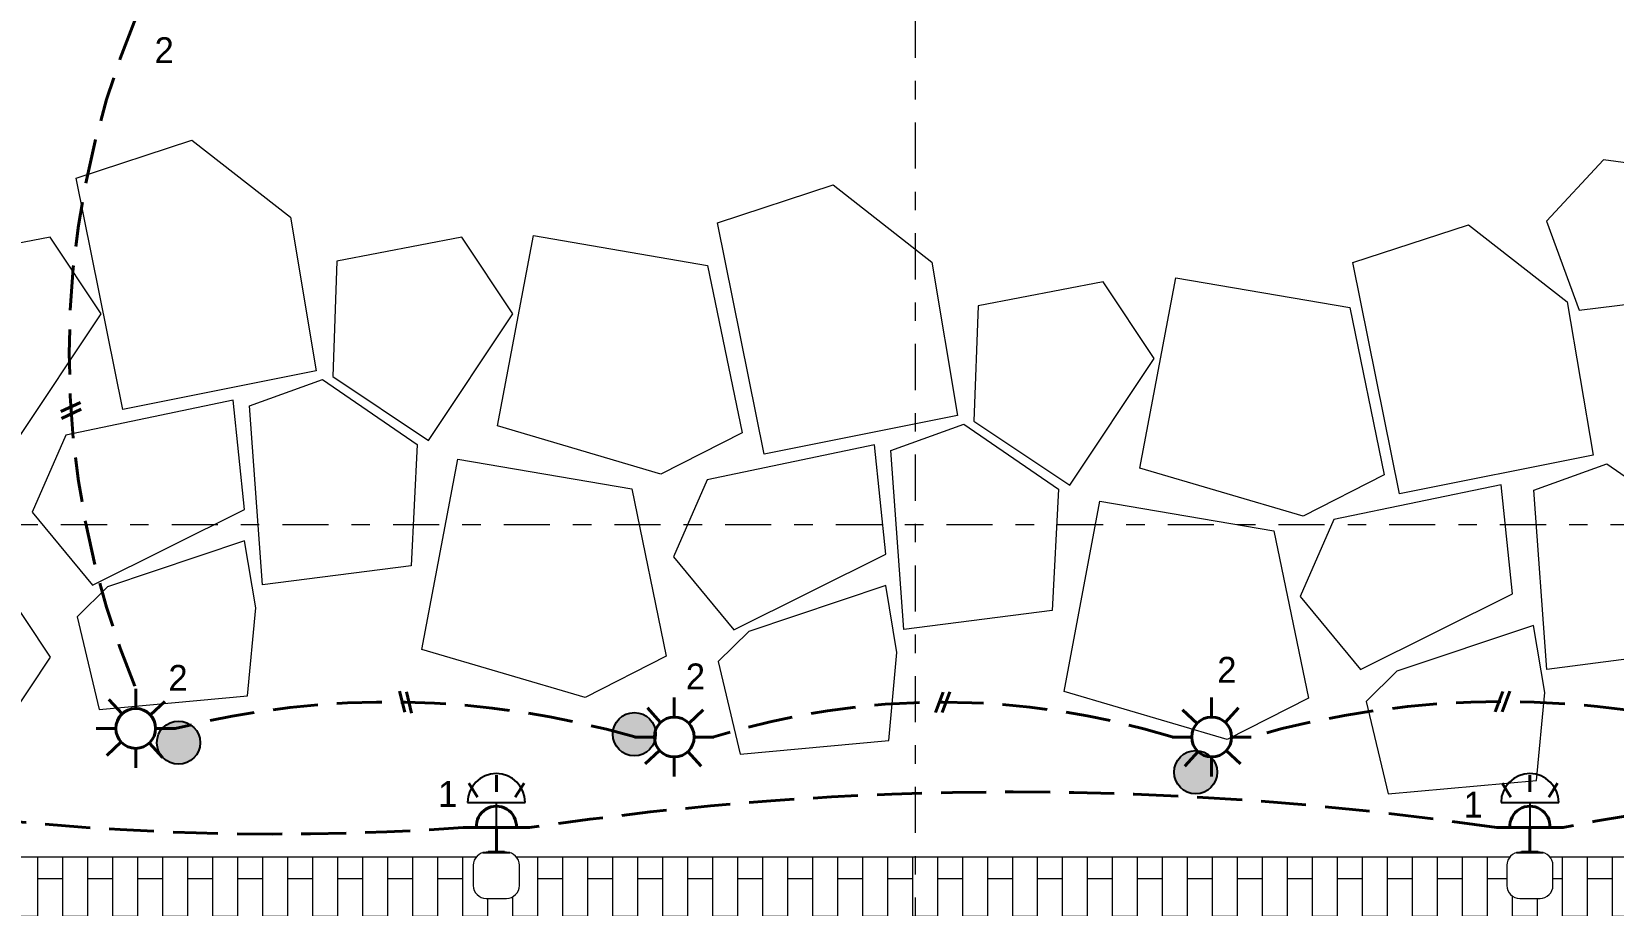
# Model space of a CAD drawing. Header units: metres. Extents: x 14 to 2416, y -346 to 476.
# Drawn here: x 35.93 to 44.5, y -82.69 to -77.95 of the extents above; entities that cross this region are included whole.
import ezdxf

# ---------------------------------------------------------------- set-up
doc = ezdxf.new("R2010")
doc.units = ezdxf.units.M
for name, pattern in [('0', [0]), ('CONTINU', [0]), ('Dash Style-2', [0.694425, 0.48607, -0.208355]), ('DASHDOT', [1, 0.5, -0.25, 0, -0.25])]:
    doc.linetypes.add(name, pattern=pattern)
doc.layers.get('0').update_dxf_attribs({"linetype": '0', "lineweight": 20})
for name, color, linetype, lineweight in [('A-ANNO-TEXT', 20, 'Continuous', 13), ('A-SECT-IDEN', 251, 'CONTINU', 9), ('A-WALL', 250, 'Continuous', 20), ('baños', 251, 'Continuous', 0), ('calle', 254, 'Continuous', 0), ('E Salida Luces', 22, 'Continuous', 40), ('E Tuberia Emp Losa', 22, 'Continuous', 40), ('E Tuberia Emp Piso', 24, 'Dash Style-2', 40), ('piso', 253, 'Continuous', 0)]:
    doc.layers.add(name, color=color, linetype=linetype, lineweight=lineweight)
doc.layers.add('hatch piso', color=253, linetype='Continuous', lineweight=0, transparency=0.7)
doc.layers.add('MAVA Luminarias', color=1, linetype='Continuous')
doc.styles.add('CENTURY GOTHIC', font='GOTHIC.TTF')

# ---------------------------------------------------------------- blocks, each defined once
blk = doc.blocks.new('A$Cd6acdfdc')
at = {"layer": 'MAVA Luminarias', "transparency": 33554687}
blk.add_hatch(color=2, dxfattribs=at).paths.add_polyline_path([(0, 0.079, 1), (0.158, 0.079, 1)])
at = {"layer": 'MAVA Luminarias', "color": 2, "transparency": 33554687}
blk.add_circle((0.079, 0.079), 0.079, dxfattribs=at)
blk = doc.blocks.new('SCONCE 1')
at = {"layer": 'MAVA Luminarias', "color": 5, "linetype": 'Continuous'}
for p, q in [((-1.374, 0.679), (-1.374, 1.191)), ((-0.931, 0.816), (-0.931, 1.054)), ((-1.374, 0.935), (-0.931, 0.935))]:
    blk.add_line(p, q, dxfattribs=at)
blk.add_arc((-1.374, 0.935), 0.256, 90, 270, dxfattribs=at)
blk = doc.blocks.new('PL BASE 1N NASAS 09')
at = {"layer": 'A-WALL'}
for points in [[(-111.9889, -47.2748), (-111.8789, -47.2748, 0.414214), (-111.8089, -47.2048), (-111.8089, -47.0948, 0.414214), (-111.8789, -47.0248), (-111.9889, -47.0248, 0.414214), (-112.0589, -47.0948), (-112.0589, -47.2048, 0.414214)], [(-106.3861, -47.2748), (-106.2761, -47.2748, 0.414214), (-106.2061, -47.2048), (-106.2061, -47.0948, 0.414214), (-106.2761, -47.0248), (-106.3861, -47.0248, 0.414214), (-106.4561, -47.0948), (-106.4561, -47.2048, 0.414214)]]:
    blk.add_lwpolyline(points, format="xyb", close=True, dxfattribs=at)
at = {"layer": 'piso'}
for p, q in [((-115.8311, -47.0498), (-112.0425, -47.0498)), ((-111.8253, -47.0498), (-106.4397, -47.0498)), ((-106.2225, -47.0498), (-103.2716, -47.0498))]:
    blk.add_line(p, q, dxfattribs=at)
blk = doc.blocks.new('PL MUEBLES 1N NASAS 09')
at = {"layer": 'hatch piso'}
h = blk.add_hatch(dxfattribs=at)
h.set_pattern_fill('AR-BRSTD', color=256, scale=0.002, angle=-90)
h.set_pattern_definition([(270, (-8.74588, 232.01007), (0.1354836, -2e-17), []), (0, (-8.74588, 232.01007), (0.1354836, 0.2032), [0.1354836, -0.1354836])])
edge = h.paths.add_edge_path()
edge.add_line((62.3305, 47.1481), (63.2305, 47.1481))
edge.add_line((63.2305, 47.1481), (63.2305, 48.4481))
edge.add_line((63.2305, 48.4481), (56.5331, 48.4481))
edge.add_line((56.5331, 48.4481), (56.5331, 48.2731))
edge.add_line((56.5331, 48.2731), (56.3831, 48.2731))
edge.add_line((56.3831, 48.2731), (56.3831, 48.4536))
edge.add_line((56.3831, 48.4536), (54.5879, 48.4536))
edge.add_line((54.5879, 48.4536), (54.5879, 46.9481))
edge.add_line((54.5879, 46.9481), (55.8257, 46.9481))
edge.add_arc((55.8755, 46.9973), 0.07, 180, 224.67274, ccw=False)
edge.add_line((55.8055, 46.9973), (55.8055, 47.1073))
edge.add_arc((55.8755, 47.1073), 0.07, 90, 180, ccw=False)
edge.add_line((55.8755, 47.1773), (55.9855, 47.1773))
edge.add_arc((55.9855, 47.1073), 0.07, 0, 90, ccw=False)
edge.add_line((56.0555, 47.1073), (56.0555, 46.9973))
edge.add_arc((55.9855, 46.9973), 0.07, -44.67274, 0, ccw=False)
edge.add_line((56.0353, 46.9481), (59.0257, 46.9481))
edge.add_arc((59.0755, 46.9973), 0.07, 180, 224.67276, ccw=False)
edge.add_line((59.0055, 46.9973), (59.0055, 47.1073))
edge.add_arc((59.0755, 47.1073), 0.07, 90, 180, ccw=False)
edge.add_line((59.0755, 47.1773), (59.1855, 47.1773))
edge.add_arc((59.1855, 47.1073), 0.07, 0, 90, ccw=False)
edge.add_line((59.2555, 47.1073), (59.2555, 46.9973))
edge.add_arc((59.1855, 46.9973), 0.07, -90, 0, ccw=False)
edge.add_line((59.1855, 46.9273), (59.0755, 46.9273))
edge.add_arc((59.0755, 46.9973), 0.07, 229.9948, 270, ccw=False)
edge.add_line((59.0305, 46.9437), (59.0305, 44.972))
edge.add_arc((59.0755, 44.9184), 0.07, 90, 130.0052, ccw=False)
edge.add_line((59.0755, 44.9884), (59.1855, 44.9884))
edge.add_arc((59.1855, 44.9184), 0.07, 0, 90, ccw=False)
edge.add_line((59.2555, 44.9184), (59.2555, 44.8084))
edge.add_arc((59.1855, 44.8084), 0.07, -90, 0, ccw=False)
edge.add_line((59.1855, 44.7384), (59.0755, 44.7384))
edge.add_arc((59.0755, 44.8084), 0.07, 229.9948, 270, ccw=False)
edge.add_line((59.0305, 44.7548), (59.0305, 41.172))
edge.add_arc((59.0755, 41.1184), 0.07, 90, 130.0052, ccw=False)
edge.add_line((59.0755, 41.1884), (59.1855, 41.1884))
edge.add_arc((59.1855, 41.1184), 0.07, 0, 90, ccw=False)
edge.add_line((59.2555, 41.1184), (59.2555, 41.0084))
edge.add_arc((59.1855, 41.0084), 0.07, -90, 0, ccw=False)
edge.add_line((59.1855, 40.9384), (59.0755, 40.9384))
edge.add_arc((59.0755, 41.0084), 0.07, 180, 270, ccw=False)
edge.add_line((59.0055, 41.0084), (59.0055, 41.1184))
edge.add_arc((59.0755, 41.1184), 0.07, 149.84805, 180, ccw=False)
edge.add_line((59.0149, 41.1535), (56.0391, 41.1535))
edge.add_arc((55.9855, 41.1085), 0.07, 0, 40.0052, ccw=False)
edge.add_line((56.0555, 41.1085), (56.0555, 40.9985))
edge.add_arc((55.9855, 40.9985), 0.07, -90, 0, ccw=False)
edge.add_line((55.9855, 40.9285), (55.8755, 40.9285))
edge.add_arc((55.8755, 40.9985), 0.07, 180, 270, ccw=False)
edge.add_line((55.8055, 40.9985), (55.8055, 41.1085))
edge.add_arc((55.8755, 41.1085), 0.07, 139.9948, 180, ccw=False)
edge.add_line((55.8219, 41.1535), (50.4363, 41.1535))
edge.add_arc((50.3827, 41.1085), 0.07, 0, 40.0052, ccw=False)
edge.add_line((50.4527, 41.1085), (50.4527, 40.9985))
edge.add_arc((50.3827, 40.9985), 0.07, -90, 0, ccw=False)
edge.add_line((50.3827, 40.9285), (50.2727, 40.9285))
edge.add_arc((50.2727, 40.9985), 0.07, 180, 270, ccw=False)
edge.add_line((50.2027, 40.9985), (50.2027, 41.1085))
edge.add_arc((50.2727, 41.1085), 0.07, 139.9948, 180, ccw=False)
edge.add_line((50.2191, 41.1535), (46.4305, 41.1535))
edge.add_line((46.4305, 41.1535), (46.4305, 40.9535))
edge.add_line((46.4305, 40.9535), (44.3305, 40.9535))
edge.add_line((44.3305, 40.9535), (44.3305, 39.3536))
edge.add_line((44.3305, 39.3536), (47.8305, 39.3536))
edge.add_line((47.8305, 39.3536), (47.8305, 38.9536))
edge.add_line((47.8305, 38.9536), (62.3305, 38.9536))
edge.add_line((62.3305, 38.9536), (62.3305, 47.1481))
at = {"layer": 'baños'}
blk.add_blockref('PL BASE 1N NASAS 09', (162.2615, 88.2033), dxfattribs=at)
blk = doc.blocks.new('A$Cbef68299')
blk.add_blockref('PL MUEBLES 1N NASAS 09', (-30.7659, -32.0535))
blk = doc.blocks.new('A$Cc5be7df0')
at = {"layer": 'A-SECT-IDEN', "linetype": 'DASHDOT', "ltscale": 0.5}
for p, q in [((25.9817, 40.6167), (25.9817, 16.2574)), ((58.8011, 28.237), (9.145, 28.237))]:
    blk.add_line(p, q, dxfattribs=at)
at = {"layer": 'calle'}
for points in [[(22.0602, 30.3205), (22.5955, 29.9027), (22.7348, 29.0707), (21.6863, 28.8618), (21.4336, 30.1158)], [(30.6328, 30.09), (29.7136, 30.2134), (29.4029, 29.8814), (29.5803, 29.3996), (30.4933, 29.5116)], [(25.5363, 30.0783), (26.0716, 29.6605), (26.2109, 28.8286), (25.1624, 28.6197), (24.9097, 29.8737)], [(28.9815, 29.8628), (29.5167, 29.445), (29.656, 28.6131), (28.6075, 28.4042), (28.3548, 29.6582)], [(20.5925, 29.04), (21.1117, 28.694), (21.5687, 29.3797), (21.2921, 29.7947), (20.6146, 29.6658)], [(22.8242, 29.04), (23.3434, 28.694), (23.8004, 29.3797), (23.5239, 29.7947), (22.8463, 29.6658)], [(25.0432, 28.7355), (24.6026, 28.5116), (23.7178, 28.7722), (23.9124, 29.8035), (24.856, 29.642)], [(26.3003, 28.7979), (26.8196, 28.4519), (27.2766, 29.1376), (27, 29.5526), (26.3224, 29.4237)], [(28.5245, 28.5076), (28.084, 28.2837), (27.1991, 28.5443), (27.3937, 29.5757), (28.3373, 29.4142)], [(23.2485, 28.0142), (22.4433, 27.9108), (22.3732, 28.8819), (22.7685, 29.0244), (23.2817, 28.6714)], [(22.2851, 28.9116), (21.3771, 28.7222), (21.1946, 28.3058), (21.5222, 27.9104), (22.346, 28.3198)], [(26.7246, 27.7721), (25.9195, 27.6687), (25.8493, 28.6398), (26.2447, 28.7823), (26.7579, 28.4293)], [(25.7613, 28.6695), (24.8533, 28.4801), (24.6708, 28.0636), (24.9984, 27.6683), (25.8221, 28.0777)], [(24.6324, 27.5245), (24.1918, 27.3006), (23.307, 27.5612), (23.5016, 28.5926), (24.4452, 28.4311)], [(30.2111, 27.5566), (29.4059, 27.4532), (29.3357, 28.4243), (29.7311, 28.5668), (30.2443, 28.2138)], [(29.1585, 28.454), (28.2505, 28.2645), (28.068, 27.8481), (28.3956, 27.4528), (29.2193, 27.8622)], [(28.1138, 27.2966), (27.6732, 27.0727), (26.7883, 27.3333), (26.9829, 28.3647), (27.9265, 28.2032)], [(22.346, 28.149), (21.6041, 27.901), (21.438, 27.7373), (21.5573, 27.2367), (22.3623, 27.3092), (22.4068, 27.7864)], [(20.3187, 27.1791), (20.8379, 26.8331), (21.2949, 27.5188), (21.0184, 27.9338), (20.3408, 27.8049)], [(25.8221, 27.9069), (25.0803, 27.6589), (24.9141, 27.4952), (25.0335, 26.9946), (25.8385, 27.0671), (25.8829, 27.5443)], [(29.334, 27.6914), (28.5922, 27.4434), (28.426, 27.2797), (28.5454, 26.779), (29.3504, 26.8516), (29.3949, 27.3288)]]:
    blk.add_lwpolyline(points, close=True, dxfattribs=at)
at = {"layer": 'A-ANNO-TEXT'}
blk.add_blockref('A$Cbef68299', (4.1493, 17.337), dxfattribs=at)
blk = doc.blocks.new('*U388')
at = {"layer": 'E Salida Luces'}
for p, q in [((0.075, 0), (-0.075, 0)), ((0, -0.223), (0, 0)), ((-0.15, -0.223), (-0.3, -0.223)), ((-0.15, -0.223), (0.15, -0.223)), ((0.3, -0.223), (0.15, -0.223)), ((-0.25, -0.625), (-0.171, -0.498)), ((0, -0.697), (0, -0.547)), ((0.25, -0.625), (0.171, -0.498))]:
    blk.add_line(p, q, dxfattribs=at)
blk.add_arc((0, -0.235), 0.181, 176.1195, 3.8805, dxfattribs=at)
blk = doc.blocks.new('*U628')
at = {"layer": 'E Salida Luces'}
for p, q in [((0.075, 0), (-0.075, 0)), ((0, -0.223), (0, 0)), ((-0.15, -0.223), (-0.3, -0.223)), ((-0.15, -0.223), (0.15, -0.223)), ((0.3, -0.223), (0.15, -0.223)), ((-0.25, -0.625), (-0.171, -0.498)), ((0, -0.697), (0, -0.547)), ((0.25, -0.625), (0.171, -0.498))]:
    blk.add_line(p, q, dxfattribs=at)
blk.add_arc((0, -0.235), 0.181, 176.1195, 3.8805, dxfattribs=at)
blk = doc.blocks.new('*U370')
for p, q in [((0.03, 1.37), (-1.05, -1.48)), ((0.99, 1.37), (-0.09, -1.48))]:
    blk.add_line(p, q)
blk = doc.blocks.new('*U555')
at = {"xscale": 0.0393700787401575, "yscale": 0.0393700787401575, "zscale": 0.0393700787401575, "rotation": 270.4822353394588}
blk.add_blockref('*U370', (0.0023, -0.0012), dxfattribs=at)
blk = doc.blocks.new('Luz Jardin')
at = {"layer": 'E Salida Luces', "linetype": 'Continuous'}
for p, q in [((0, 0.358), (0, 0.181)), ((-0.132, 0.123), (-0.262, 0.244)), ((0.123, 0.133), (0.243, 0.263)), ((-0.358, 0.001), (-0.18, 0.001)), ((0.18, 0.001), (0.358, 0.001)), ((-0.243, -0.261), (-0.123, -0.131)), ((0.262, -0.243), (0.132, -0.122)), ((0, -0.179), (0, -0.357))]:
    blk.add_line(p, q, dxfattribs=at)
blk.add_circle((0, 0.001), 0.18, dxfattribs=at)
blk = doc.blocks.new('*U444')
at = {"xscale": 0.03937007874015751, "yscale": 0.03937007874015751, "zscale": 0.03937007874015751, "rotation": 97.34405932819689}
blk.add_blockref('*U370', (-0.0024, 0.0009), dxfattribs=at)
blk = doc.blocks.new('*U652')
at = {"xscale": 0.0393700787401575, "yscale": 0.0393700787401575, "zscale": 0.0393700787401575, "rotation": 176.0065745103677}
blk.add_blockref('*U370', (-0.0014, -0.0022), dxfattribs=at)

msp = doc.modelspace()

# ---------------------------------------------------------------- linework, layer by layer
at = {"layer": 'E Tuberia Emp Piso', "ltscale": 0.5}
for centre, radius, start, end in [((40.8737, -81.956), 6.4999, 126.92263, 155.10999), ((40.8918, -79.6974), 4.7587, 157.54116, 202.45884), ((37.868, -86.3515), 4.7648, 73.78297, 104.08317), ((40.8698, -85.7678), 4.1803, 72.71603, 107.28397), ((43.9032, -86.5099), 4.9258, 73.94511, 106.05489), ((37.2542, -67.3844), 14.9177, 261.19068, 273.89866), ((41.2502, -99.8652), 17.7917, 81.52808, 98.47192), ((45.6391, -88.9068), 6.7867, 78.03265, 101.96735)]:
    msp.add_arc(centre, radius, start, end, dxfattribs=at)

# ---------------------------------------------------------------- block references
at = {"layer": 'A-ANNO-TEXT'}
msp.add_blockref('A$Cc5be7df0', (14.7377, -108.8632), dxfattribs=at)
at = {"layer": 'E Salida Luces', "yscale": 0.6, "zscale": 0.6, "rotation": 180}
for p, xscale in [((36.494, -81.7295), -0.6), ((39.4133, -81.7758), -0.6), ((42.3264, -81.7758), 0.6)]:
    msp.add_blockref('Luz Jardin', p, dxfattribs=dict(at, xscale=xscale))
at = {"layer": 'E Salida Luces', "color": 1, "xscale": -0.6, "yscale": 0.6, "zscale": 0.6, "rotation": 180}
for name, p in [('*U628', (38.4488, -82.4011)), ('*U388', (44.0516, -82.4011))]:
    msp.add_blockref(name, p, dxfattribs=at)
at = {"layer": 'E Tuberia Emp Losa', "yscale": 0.9842519685039484, "zscale": 0.9842519685039484, "rotation": 270}
for name, p, xscale in [('*U652', (36.1431, -80.0065), -0.9842519685039484), ('*U444', (37.9567, -81.5875), -0.9842519685039484), ('*U555', (40.8682, -81.5877), 0.9842519685039484), ('*U555', (43.9032, -81.5841), 0.9842519685039484)]:
    msp.add_blockref(name, p, dxfattribs=dict(at, xscale=xscale))
at = {"layer": 'MAVA Luminarias', "xscale": 1.483214008569871, "yscale": 1.483214008569871, "zscale": 1.483214008569871}
for p in [(36.6089, -81.9243), (39.0797, -81.8786), (42.1224, -82.0844)]:
    msp.add_blockref('A$Cd6acdfdc', p, dxfattribs=at)
at = {"layer": 'MAVA Luminarias', "color": 251, "xscale": 0.6101999921123585, "yscale": 0.6101999921123585, "zscale": 0.6101999921123585, "rotation": 270}
for p in [(37.8781, -82.9695), (43.4809, -82.9695)]:
    msp.add_blockref('SCONCE 1', p, dxfattribs=at)

# ---------------------------------------------------------------- texts
at = {"layer": 'E Tuberia Emp Losa', "char_height": 0.14, "width": 0.206315, "attachment_point": 5, "style": 'CENTURY GOTHIC'}
for s, insert in [('2', (36.6482, -78.0547)), ('2', (42.409, -81.4122)), ('2', (36.7232, -81.456)), ('2', (39.5282, -81.448)), ('1', (38.1851, -82.0852)), ('1', (43.7443, -82.1426))]:
    msp.add_mtext(s, dxfattribs=dict(at, insert=insert))

doc.saveas('drawing.dxf')
